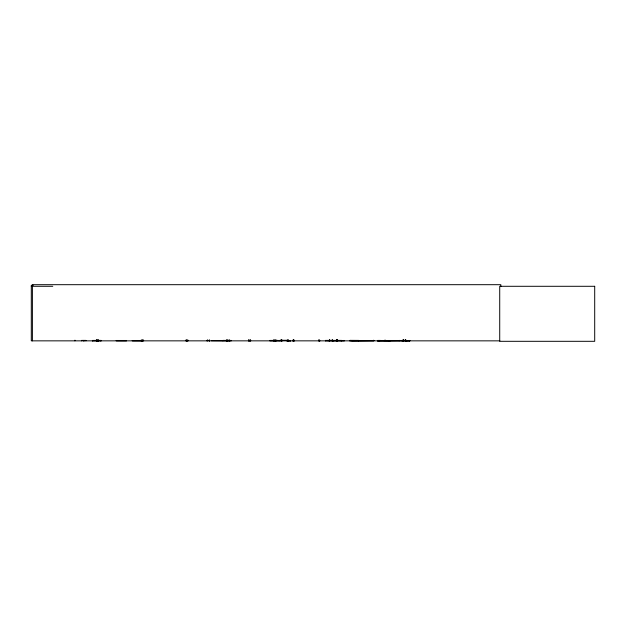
<?xml version="1.0" encoding="UTF-8"?>
<svg xmlns="http://www.w3.org/2000/svg" width="626" height="626" viewBox="0 0 626 626"><rect width="100%" height="100%" fill="white"/><g stroke="black" fill="none" stroke-linecap="round" stroke-linejoin="round"><path stroke-width="0.94" d="M92.437 340.794L101.107 340.779M92.851 340.834L92.851 340.427M100.684 340.834L100.684 340.427M222.911 340.834L222.919 340.395L231.166 340.427L231.174 340.849L211.322 340.732M278.124 340.849L278.124 340.395L269.869 340.427L269.869 340.849L278.116 340.779M332.883 340.834L332.883 340.427M333.298 340.834L333.306 340.427M341.131 340.834L341.139 340.427M341.553 340.834L341.553 340.395L325.481 340.395L325.481 340.849M373.738 340.2L373.8 340.849L351.46 340.826M373.8 340.489L349.684 340.779M351.46 340.63L373.8 340.63M187.26 340.834L186.916 340.779M187.456 340.427L187.487 340.849L187.589 340.051M206.971 340.849L207.175 340.427M278.852 340.849L282.709 340.395M142.298 340.794L142.141 340.427M142.712 340.395L142.454 340.794M249.344 340.794L249.758 340.395M292.686 340.849L293.085 340.732M377.517 340.834L399.239 340.599M379.215 340.826L379.09 340.716M388.769 340.419L388.683 340.834M388.989 340.818L389.137 340.708M383.613 340.607L390.608 340.716M406.947 340.794L406.986 340.849M378.088 340.849L377.619 340.607M275.315 340.395L275.166 340.794M350.012 340.763L350.106 340.364L358.44 340.403M33.256 285.268L31.3 285.268L31.3 340.849L499.845 340.849M31.3 286.293L52.772 286.293M281.77 340.278L287.717 340.278M384.481 340.262L385.702 340.262M403.261 340.278L405.656 340.278M248.945 340.427L249.117 340.849M290.323 340.794L286.763 340.395L286.763 340.849M377.76 340.419L380.428 340.419M409.756 340.794L399.177 340.427L399.2 340.849M116.295 340.466L126.562 340.466M132.313 340.489L142.587 340.489M334.151 340.466L344.425 340.466M388.942 340.466L399.216 340.466M116.272 340.599L126.585 340.607M132.297 340.622L142.611 340.622M334.135 340.607L344.449 340.599M116.272 340.81L126.585 340.81M132.305 340.818L142.493 340.834M293.962 340.779L294.392 340.802M319.98 340.849L319.636 340.794M325.481 340.794L344.449 340.81M377.47 340.818L409.866 340.849M290.276 340.427L290.221 340.849M286.865 340.794L290.636 340.849M401.947 340.403L401.931 340.849M500.823 286.63L500.823 284.689L32.403 284.689L32.403 340.849M409.717 340.395L409.717 340.849M405.984 340.849L405.945 340.051L405.93 340.849M405.687 340.051L405.687 340.849M405.664 340.051L405.656 340.849M405.358 340.051L405.382 340.849M403.559 340.051L403.527 340.849M403.363 340.051L403.363 340.849M403.261 340.849L403.23 340.051L403.121 340.849M402.988 340.051L402.956 340.849M402.933 340.051L402.933 340.849M358.377 340.364L358.377 340.818M350.13 340.364L350.13 340.818M337.657 340.051L337.657 340.849M337.57 340.051L337.57 340.849M337.351 340.051L337.383 340.849L337.242 340.051M337.203 340.051L337.164 340.849M336.866 340.051L336.874 340.849M336.78 340.051L336.788 340.849M336.608 340.051L336.608 340.849M336.522 340.051L336.459 340.849M333.728 340.395L333.728 340.849M332.523 340.051L332.562 340.849M332.476 340.051L332.476 340.849M332.148 340.051L332.195 340.849M332.109 340.051L332.109 340.849M329.832 340.051L329.792 340.849M329.745 340.051L329.745 340.849M329.417 340.051L329.464 340.849M329.378 340.051L329.378 340.849M328.212 340.395L328.212 340.849M319.495 340.051L319.518 340.849M319.463 340.849L319.409 340.051L319.315 340.849M318.744 340.051L318.744 340.849M318.657 340.051L318.657 340.849M294.087 340.278L294.087 340.849M293.915 340.051L293.946 340.849L293.829 340.051M293.743 340.051L293.743 340.849M293.344 340.051L293.344 340.849M293.258 340.051L293.171 340.849M293.085 340.051L292.999 340.849L292.999 340.278M288.547 340.849L288.469 340.051L288.43 340.849M288.257 340.051L288.242 340.849M287.89 340.051L287.913 340.849M287.678 340.051L287.717 340.849M287.6 340.278L287.6 340.849M282.733 340.849L282.733 340.395L279.219 340.427L279.266 340.849M281.896 340.849L281.817 340.051L281.77 340.849M281.583 340.051L281.598 340.849M281.137 340.051L281.254 340.849M281.019 340.051L281.058 340.849M280.941 340.051L280.941 340.849M276.23 340.278L276.222 340.849M276.144 340.051L276.05 340.849M275.479 340.051L275.479 340.849M275.307 340.051L275.338 340.849M274.227 340.051L274.219 340.849M274.141 340.051L274.133 340.849M273.852 340.051L273.844 340.849M273.812 340.051L273.805 340.849M250.65 340.278L250.65 340.849M250.564 340.051L250.564 340.849M250.478 340.051L250.478 340.849M249.907 340.051L249.907 340.849M249.821 340.051L249.711 340.849M248.819 340.051L248.913 340.849M248.53 340.051L248.53 340.849M248.491 340.051L248.444 340.849M229.304 340.051L229.288 340.849M229.218 340.051L229.218 340.849M228.889 340.051L228.85 340.849M227.277 340.051L227.269 340.849M227.191 340.051L227.183 340.849M226.902 340.051L226.894 340.849M226.815 340.051L226.8 340.849M226.729 340.161L226.729 340.849M209.608 340.849L209.546 340.051L209.507 340.849M209.178 340.051L209.217 340.849M209.131 340.278L209.131 340.849M207.589 340.051L207.675 340.849M207.3 340.051L207.198 340.849M187.956 340.849L187.917 340.051L187.87 340.849M186.697 340.051L186.697 340.849M186.125 340.051L186.125 340.849M186.039 340.051L185.953 340.849M143.604 340.278L143.604 340.849M143.518 340.051L143.518 340.849M142.861 340.051L142.775 340.849M142.689 340.051L142.665 340.849M142.055 340.051L142.086 340.849M141.977 340.051L141.977 340.849M141.226 340.051L141.312 340.849M141.14 340.278L141.14 340.849M101.107 340.849L101.107 340.395L92.437 340.427L92.429 340.849M98.705 340.051L98.791 340.849M98.618 340.051L98.618 340.849M98.047 340.849L98.047 340.051L97.906 340.849M97.875 340.051L97.852 340.849M97.343 340.161L97.343 340.849M97.21 340.051L97.116 340.849M96.936 340.161L96.936 340.849M96.827 340.849L96.74 340.051L96.709 340.849M96.42 340.051L96.42 340.849M96.326 340.051L96.326 340.849M85.934 340.849L85.934 340.395L81.576 340.395L81.576 340.849M84.22 340.395L84.22 340.849M83.751 340.395L83.782 340.849M83.321 340.395L83.321 340.849M74.932 340.161L74.932 340.849M594.7 286.293L499.72 286.293L499.72 341.311L594.7 341.311L594.7 286.293M186.845 340.849L186.869 340.051L186.783 340.849"/></g></svg>
